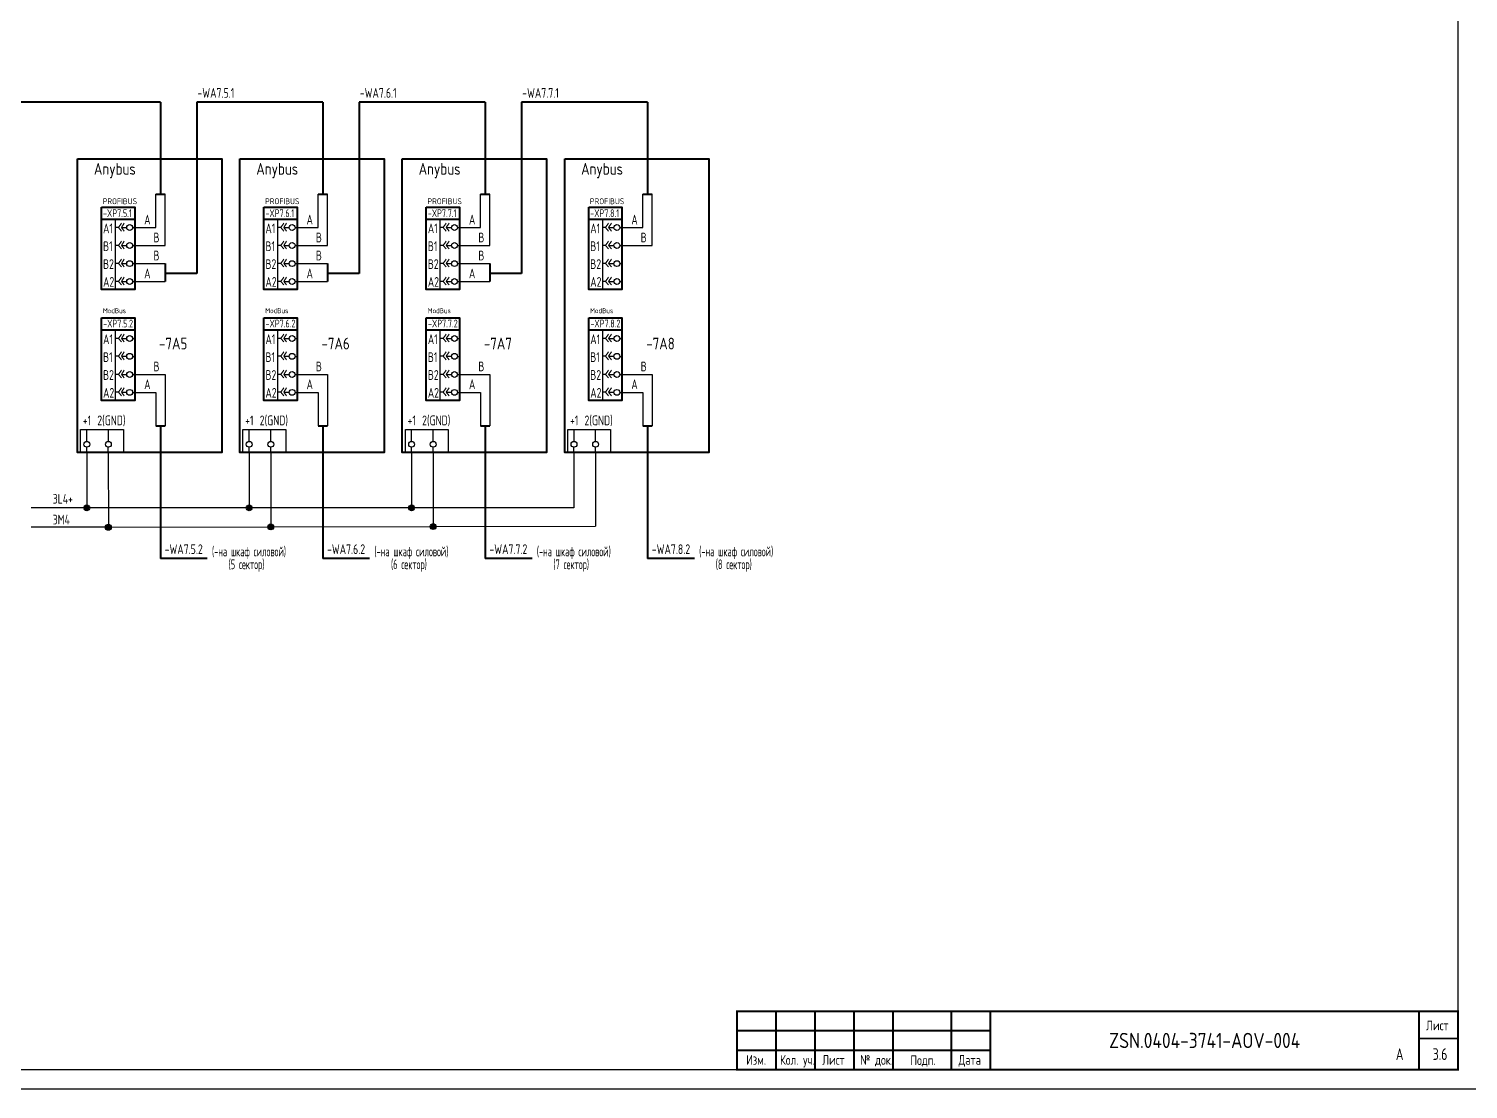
# Model space of a CAD drawing. Header units: millimetres. Extents: x 98 to 20644, y -7467 to -6136.
# Drawn here: x 3290.3 to 3659.6, y -7467.1 to -7195.1 of the extents above; entities that cross this region are included whole.
import ezdxf
from ezdxf.enums import TextEntityAlignment as Align

# ---------------------------------------------------------------- set-up
doc = ezdxf.new("R2010")
doc.units = ezdxf.units.MM
for name, color, linetype in [('Временный', 6, 'Continuous'), ('КИА_МАРКИРОВКА', 2, 'Continuous'), ('КИА_НАКЛЕЙКИ', 1, 'Continuous'), ('КИА_РАМКИ-ШТАМПЫ', 7, 'Continuous'), ('ФОРМАТ', 7, 'Continuous')]:
    doc.layers.add(name, color=color, linetype=linetype)
doc.styles.add('GOST-A 3-1', font='', dxfattribs={"height": 3})
doc.styles.add('GOSTA-2.5-1', font='', dxfattribs={"width": 0.9, "height": 2.5})
doc.styles.add('ROMAND0-100', font='romand.shx')
doc.styles.add('ROMANS0-60', font='romans.shx', dxfattribs={"width": 0.6})
doc.styles.add('ROMANS0-70', font='romans.shx', dxfattribs={"width": 0.7})
doc.styles.get('GOST-A 3-1').set_extended_font_data('GOST type A')
doc.styles.get('GOSTA-2.5-1').set_extended_font_data('GOST Type AU')

# ---------------------------------------------------------------- blocks, each defined once
blk = doc.blocks.new('frm6')
at = {"layer": 'ФОРМАТ'}
blk.add_line((-185, 15), (-120, 15), dxfattribs=at)
at = {"layer": 'ФОРМАТ', "const_width": 0.5}
blk.add_lwpolyline([(-185, 15), (-185, 0), (0, 0), (0, 15)], close=True, dxfattribs=at)
for points in [[(-175, 15), (-175, 0)], [(-165, 15), (-165, 0)], [(-155, 15), (-155, 0)], [(-145, 15), (-145, 0)], [(-130, 15), (-130, 0)], [(-120, 15), (-120, 0)], [(-10, 15), (-10, 0)], [(-185, 10), (-120, 10)], [(-10, 8), (0, 8)], [(-185, 5), (-120, 5)]]:
    blk.add_lwpolyline(points, dxfattribs=at)
at = {"layer": 'ФОРМАТ', "style": 'GOSTA-2.5-1', "width": 0.95}
for s, p in [('Лист', (-8.17, 9.36)), ('Изм.', (-182.63, 0.5)), ('Кол. уч.', (-173.96, 0.5)), ('Лист', (-163.13, 0.5)), ('№ док.', (-153.38, 0.5)), ('Подп.', (-140.5, 0.44)), ('Дата', (-128.17, 0.5))]:
    blk.add_text(s, height=2.5, dxfattribs=at).set_placement(p, align=Align.BOTTOM_LEFT)
at = {"layer": 'ФОРМАТ', "flags": 8}
for tag, style, width, p in [('R2', 'ROMANS0-70', 0.7, (-184.4, 10)), ('QTY2', 'ROMANS0-70', 0.65, (-174.28, 10.29)), ('SH2', 'ROMANS0-70', 0.7, (-164.3, 10)), ('ND2', 'ROMANS0-60', 0.6, (-154.34, 10)), ('SIGN2', 'ROMANS0-70', 0.7, (-144.3, 10)), ('DATE2', 'ROMANS0-70', 0.43, (-129.4, 10)), ('R1', 'ROMANS0-70', 0.7, (-184.4, 5)), ('QTY1', 'ROMANS0-70', 0.65, (-174.28, 5.29)), ('SH1', 'ROMANS0-70', 0.7, (-164.3, 5)), ('ND1', 'ROMANS0-60', 0.6, (-154.34, 5)), ('SIGN1', 'ROMANS0-70', 0.7, (-144.3, 5)), ('DATE1', 'ROMANS0-70', 0.43, (-129.4, 5))]:
    blk.add_attdef(tag, text='', height=3, dxfattribs=dict(at, style=style, width=width)).set_placement(p, align=Align.BOTTOM_LEFT)
at = {"layer": 'ФОРМАТ', "style": 'ROMANS0-70', "width": 0.7, "flags": 8}
blk.add_attdef('SH', text='', height=3, dxfattribs=at).set_placement((-5.16, 3.75), align=Align.MIDDLE_CENTER)
blk = doc.blocks.new('A$C2EC3666A')
h = blk.add_hatch(color=7)
h.dxf.hatch_style = 1
edge = h.paths.add_edge_path()
edge.add_arc((0, 0), 0.75, 0, 360)
at = {"color": 0}
blk.add_circle((0, 0), 0.75, dxfattribs=at)

msp = doc.modelspace()

# ---------------------------------------------------------------- linework, layer by layer
for p, q in [((3657, -7052.07), (3657, -7462.07)), ((3325.23, -7250.67), (3325.23, -7237.49)), ((3366.9, -7250.67), (3366.9, -7237.49)), ((3408.57, -7250.67), (3408.57, -7237.49)), ((3450.25, -7250.67), (3450.25, -7237.49)), ((3325.23, -7283.77), (3325.23, -7296.95)), ((3366.9, -7283.77), (3366.9, -7296.95)), ((3408.57, -7283.77), (3408.57, -7296.95)), ((3450.25, -7283.77), (3450.25, -7296.95)), ((3657, -7462.07), (3088, -7462.07)), ((3662, -7467.07), (3068, -7467.07))]:
    msp.add_line(p, q)
at = {"color": 6, "lineweight": 40}
for p, q in [((3324.03, -7213.93), (3215.54, -7213.93)), ((3324.03, -7213.93), (3324.03, -7237.49)), ((3365.7, -7213.93), (3333.37, -7213.93)), ((3333.37, -7213.93), (3333.37, -7257.9)), ((3365.7, -7213.93), (3365.7, -7237.49)), ((3375.04, -7213.93), (3375.04, -7257.9)), ((3407.38, -7213.93), (3375.04, -7213.93)), ((3407.38, -7213.93), (3407.38, -7237.49)), ((3416.71, -7213.93), (3416.71, -7257.9)), ((3449.05, -7213.93), (3416.71, -7213.93)), ((3449.05, -7213.93), (3449.05, -7237.49)), ((3322.83, -7237.49), (3325.23, -7237.49)), ((3364.51, -7237.49), (3366.9, -7237.49)), ((3406.18, -7237.49), (3408.57, -7237.49)), ((3447.85, -7237.49), (3450.25, -7237.49)), ((3325.23, -7255.33), (3325.23, -7259.91)), ((3333.37, -7257.9), (3325.23, -7257.9)), ((3366.9, -7255.33), (3366.9, -7259.91)), ((3375.04, -7257.9), (3366.9, -7257.9)), ((3408.57, -7255.33), (3408.57, -7259.91)), ((3416.71, -7257.9), (3408.57, -7257.9))]:
    msp.add_line(p, q, dxfattribs=at)
at = {"color": 0}
for p, q in [((3322.83, -7246.09), (3322.83, -7237.49)), ((3364.51, -7246.09), (3364.51, -7237.49)), ((3406.18, -7246.09), (3406.18, -7237.49)), ((3447.85, -7246.09), (3447.85, -7237.49)), ((3302.75, -7241.78), (3302.75, -7289.45)), ((3344.43, -7241.78), (3344.43, -7289.45)), ((3386.1, -7241.78), (3386.1, -7289.45)), ((3427.77, -7241.78), (3427.77, -7289.45)), ((3312.51, -7261.97), (3312.51, -7243.99)), ((3313.26, -7246.09), (3312.51, -7246.09)), ((3314.01, -7246.09), (3315.4, -7246.09)), ((3316.9, -7246.09), (3317.45, -7246.09)), ((3317.45, -7246.09), (3322.83, -7246.09)), ((3354.19, -7261.97), (3354.19, -7243.99)), ((3354.94, -7246.09), (3354.19, -7246.09)), ((3355.68, -7246.09), (3357.08, -7246.09)), ((3358.58, -7246.09), (3359.12, -7246.09)), ((3359.12, -7246.09), (3364.51, -7246.09)), ((3395.86, -7261.97), (3395.86, -7243.99)), ((3396.61, -7246.09), (3395.86, -7246.09)), ((3397.35, -7246.09), (3398.75, -7246.09)), ((3400.25, -7246.09), (3400.8, -7246.09)), ((3400.8, -7246.09), (3406.18, -7246.09)), ((3437.53, -7261.97), (3437.53, -7243.99)), ((3438.28, -7246.09), (3437.53, -7246.09)), ((3439.03, -7246.09), (3440.42, -7246.09)), ((3441.92, -7246.09), (3442.47, -7246.09)), ((3442.47, -7246.09), (3447.85, -7246.09)), ((3313.26, -7250.65), (3312.51, -7250.65)), ((3314.01, -7250.65), (3315.4, -7250.65)), ((3354.94, -7250.65), (3354.19, -7250.65)), ((3355.68, -7250.65), (3357.08, -7250.65)), ((3396.61, -7250.65), (3395.86, -7250.65)), ((3397.35, -7250.65), (3398.75, -7250.65)), ((3438.28, -7250.65), (3437.53, -7250.65)), ((3439.03, -7250.65), (3440.42, -7250.65)), ((3316.9, -7250.67), (3317.45, -7250.67)), ((3317.45, -7250.67), (3325.23, -7250.67)), ((3358.58, -7250.67), (3359.12, -7250.67)), ((3359.12, -7250.67), (3366.9, -7250.67)), ((3400.25, -7250.67), (3400.8, -7250.67)), ((3400.8, -7250.67), (3408.57, -7250.67)), ((3441.92, -7250.67), (3442.47, -7250.67)), ((3442.47, -7250.67), (3450.25, -7250.67)), ((3313.26, -7255.3), (3312.51, -7255.3)), ((3314.01, -7255.3), (3315.4, -7255.3)), ((3316.9, -7255.33), (3317.45, -7255.33)), ((3317.45, -7255.33), (3325.23, -7255.33)), ((3354.94, -7255.3), (3354.19, -7255.3)), ((3355.68, -7255.3), (3357.08, -7255.3)), ((3358.58, -7255.33), (3359.12, -7255.33)), ((3359.12, -7255.33), (3366.9, -7255.33)), ((3396.61, -7255.3), (3395.86, -7255.3)), ((3397.35, -7255.3), (3398.75, -7255.3)), ((3400.25, -7255.33), (3400.8, -7255.33)), ((3400.8, -7255.33), (3408.57, -7255.33)), ((3438.28, -7255.3), (3437.53, -7255.3)), ((3439.03, -7255.3), (3440.42, -7255.3)), ((3441.92, -7255.33), (3442.47, -7255.33)), ((3313.26, -7259.89), (3312.51, -7259.89)), ((3314.01, -7259.89), (3315.4, -7259.89)), ((3316.9, -7259.91), (3317.45, -7259.91)), ((3317.45, -7259.91), (3325.23, -7259.91)), ((3354.94, -7259.89), (3354.19, -7259.89)), ((3355.68, -7259.89), (3357.08, -7259.89)), ((3358.58, -7259.91), (3359.12, -7259.91)), ((3359.12, -7259.91), (3366.9, -7259.91)), ((3396.61, -7259.89), (3395.86, -7259.89)), ((3397.35, -7259.89), (3398.75, -7259.89)), ((3400.25, -7259.91), (3400.8, -7259.91)), ((3400.8, -7259.91), (3408.57, -7259.91)), ((3438.28, -7259.89), (3437.53, -7259.89)), ((3439.03, -7259.89), (3440.42, -7259.89)), ((3441.92, -7259.91), (3442.47, -7259.91)), ((3312.51, -7290.41), (3312.51, -7272.43)), ((3354.19, -7290.41), (3354.19, -7272.43)), ((3395.86, -7290.41), (3395.86, -7272.43)), ((3437.53, -7290.41), (3437.53, -7272.43)), ((3313.26, -7274.53), (3312.51, -7274.53)), ((3314.01, -7274.53), (3315.4, -7274.53)), ((3316.9, -7274.53), (3317.45, -7274.53)), ((3354.94, -7274.53), (3354.19, -7274.53)), ((3355.68, -7274.53), (3357.08, -7274.53)), ((3358.58, -7274.53), (3359.12, -7274.53)), ((3396.61, -7274.53), (3395.86, -7274.53)), ((3397.35, -7274.53), (3398.75, -7274.53)), ((3400.25, -7274.53), (3400.8, -7274.53)), ((3438.28, -7274.53), (3437.53, -7274.53)), ((3439.03, -7274.53), (3440.42, -7274.53)), ((3441.92, -7274.53), (3442.47, -7274.53)), ((3313.26, -7279.09), (3312.51, -7279.09)), ((3314.01, -7279.09), (3315.4, -7279.09)), ((3316.9, -7279.11), (3317.45, -7279.11)), ((3354.94, -7279.09), (3354.19, -7279.09)), ((3355.68, -7279.09), (3357.08, -7279.09)), ((3358.58, -7279.11), (3359.12, -7279.11)), ((3396.61, -7279.09), (3395.86, -7279.09)), ((3397.35, -7279.09), (3398.75, -7279.09)), ((3400.25, -7279.11), (3400.8, -7279.11)), ((3438.28, -7279.09), (3437.53, -7279.09)), ((3439.03, -7279.09), (3440.42, -7279.09)), ((3441.92, -7279.11), (3442.47, -7279.11)), ((3313.26, -7283.74), (3312.51, -7283.74)), ((3314.01, -7283.74), (3315.4, -7283.74)), ((3316.9, -7283.77), (3317.45, -7283.77)), ((3317.45, -7283.77), (3325.23, -7283.77)), ((3354.94, -7283.74), (3354.19, -7283.74)), ((3355.68, -7283.74), (3357.08, -7283.74)), ((3358.58, -7283.77), (3359.12, -7283.77)), ((3359.12, -7283.77), (3366.9, -7283.77)), ((3396.61, -7283.74), (3395.86, -7283.74)), ((3397.35, -7283.74), (3398.75, -7283.74)), ((3400.25, -7283.77), (3400.8, -7283.77)), ((3400.8, -7283.77), (3408.57, -7283.77)), ((3438.28, -7283.74), (3437.53, -7283.74)), ((3439.03, -7283.74), (3440.42, -7283.74)), ((3441.92, -7283.77), (3442.47, -7283.77)), ((3442.47, -7283.77), (3450.25, -7283.77)), ((3313.26, -7288.32), (3312.51, -7288.32)), ((3314.01, -7288.32), (3315.4, -7288.32)), ((3316.9, -7288.35), (3317.45, -7288.35)), ((3317.45, -7288.35), (3322.83, -7288.35)), ((3322.83, -7288.35), (3322.83, -7296.95)), ((3354.94, -7288.32), (3354.19, -7288.32)), ((3355.68, -7288.32), (3357.08, -7288.32)), ((3358.58, -7288.35), (3359.12, -7288.35)), ((3359.12, -7288.35), (3364.51, -7288.35)), ((3364.51, -7288.35), (3364.51, -7296.95)), ((3396.61, -7288.32), (3395.86, -7288.32)), ((3397.35, -7288.32), (3398.75, -7288.32)), ((3400.25, -7288.35), (3400.8, -7288.35)), ((3400.8, -7288.35), (3406.18, -7288.35)), ((3406.18, -7288.35), (3406.18, -7296.95)), ((3438.28, -7288.32), (3437.53, -7288.32)), ((3439.03, -7288.32), (3440.42, -7288.32)), ((3441.92, -7288.35), (3442.47, -7288.35)), ((3442.47, -7288.35), (3447.85, -7288.35)), ((3447.85, -7288.35), (3447.85, -7296.95)), ((3305.15, -7300.92), (3305.15, -7297.89)), ((3310.69, -7300.92), (3310.69, -7297.89)), ((3346.82, -7300.92), (3346.82, -7297.89)), ((3352.37, -7300.92), (3352.37, -7297.89)), ((3388.49, -7300.92), (3388.49, -7297.89)), ((3394.04, -7300.92), (3394.04, -7297.89)), ((3430.17, -7300.92), (3430.17, -7297.89)), ((3435.71, -7300.92), (3435.71, -7297.89)), ((3305.13, -7303.81), (3305.13, -7302.42)), ((3310.67, -7303.81), (3310.67, -7302.42)), ((3346.8, -7303.81), (3346.8, -7302.42)), ((3352.34, -7303.81), (3352.34, -7302.42)), ((3388.47, -7303.81), (3388.47, -7302.42)), ((3394.02, -7303.81), (3394.02, -7302.42)), ((3430.14, -7303.81), (3430.14, -7302.42)), ((3435.69, -7303.81), (3435.69, -7302.42))]:
    msp.add_line(p, q, dxfattribs=at)
at = {"lineweight": 18}
for p, q in [((3314.01, -7244.98), (3313.26, -7246.09)), ((3313.26, -7246.09), (3314.01, -7246.98)), ((3314.75, -7244.98), (3314.01, -7246.09)), ((3314.01, -7246.09), (3314.75, -7246.98)), ((3355.68, -7244.98), (3354.94, -7246.09)), ((3354.94, -7246.09), (3355.68, -7246.98)), ((3356.42, -7244.98), (3355.68, -7246.09)), ((3355.68, -7246.09), (3356.42, -7246.98)), ((3397.35, -7244.98), (3396.61, -7246.09)), ((3396.61, -7246.09), (3397.35, -7246.98)), ((3398.1, -7244.98), (3397.35, -7246.09)), ((3397.35, -7246.09), (3398.1, -7246.98)), ((3439.03, -7244.98), (3438.28, -7246.09)), ((3438.28, -7246.09), (3439.03, -7246.98)), ((3439.77, -7244.98), (3439.03, -7246.09)), ((3439.03, -7246.09), (3439.77, -7246.98)), ((3314.01, -7249.54), (3313.26, -7250.65)), ((3313.26, -7250.65), (3314.01, -7251.54)), ((3314.75, -7249.54), (3314.01, -7250.65)), ((3314.01, -7250.65), (3314.75, -7251.54)), ((3355.68, -7249.54), (3354.94, -7250.65)), ((3354.94, -7250.65), (3355.68, -7251.54)), ((3356.42, -7249.54), (3355.68, -7250.65)), ((3355.68, -7250.65), (3356.42, -7251.54)), ((3397.35, -7249.54), (3396.61, -7250.65)), ((3396.61, -7250.65), (3397.35, -7251.54)), ((3398.1, -7249.54), (3397.35, -7250.65)), ((3397.35, -7250.65), (3398.1, -7251.54)), ((3439.03, -7249.54), (3438.28, -7250.65)), ((3438.28, -7250.65), (3439.03, -7251.54)), ((3439.77, -7249.54), (3439.03, -7250.65)), ((3439.03, -7250.65), (3439.77, -7251.54)), ((3314.01, -7254.2), (3313.26, -7255.3)), ((3314.75, -7254.2), (3314.01, -7255.3)), ((3355.68, -7254.2), (3354.94, -7255.3)), ((3356.42, -7254.2), (3355.68, -7255.3)), ((3397.35, -7254.2), (3396.61, -7255.3)), ((3398.1, -7254.2), (3397.35, -7255.3)), ((3439.03, -7254.2), (3438.28, -7255.3)), ((3439.77, -7254.2), (3439.03, -7255.3)), ((3313.26, -7255.3), (3314.01, -7256.19)), ((3314.01, -7255.3), (3314.75, -7256.19)), ((3354.94, -7255.3), (3355.68, -7256.19)), ((3355.68, -7255.3), (3356.42, -7256.19)), ((3396.61, -7255.3), (3397.35, -7256.19)), ((3397.35, -7255.3), (3398.1, -7256.19)), ((3438.28, -7255.3), (3439.03, -7256.19)), ((3439.03, -7255.3), (3439.77, -7256.19)), ((3314.01, -7258.78), (3313.26, -7259.89)), ((3313.26, -7259.89), (3314.01, -7260.78)), ((3314.75, -7258.78), (3314.01, -7259.89)), ((3314.01, -7259.89), (3314.75, -7260.78)), ((3355.68, -7258.78), (3354.94, -7259.89)), ((3354.94, -7259.89), (3355.68, -7260.78)), ((3356.42, -7258.78), (3355.68, -7259.89)), ((3355.68, -7259.89), (3356.42, -7260.78)), ((3397.35, -7258.78), (3396.61, -7259.89)), ((3396.61, -7259.89), (3397.35, -7260.78)), ((3398.1, -7258.78), (3397.35, -7259.89)), ((3397.35, -7259.89), (3398.1, -7260.78)), ((3439.03, -7258.78), (3438.28, -7259.89)), ((3438.28, -7259.89), (3439.03, -7260.78)), ((3439.77, -7258.78), (3439.03, -7259.89)), ((3439.03, -7259.89), (3439.77, -7260.78)), ((3314.01, -7273.42), (3313.26, -7274.53)), ((3313.26, -7274.53), (3314.01, -7275.42)), ((3314.75, -7273.42), (3314.01, -7274.53)), ((3314.01, -7274.53), (3314.75, -7275.42)), ((3355.68, -7273.42), (3354.94, -7274.53)), ((3354.94, -7274.53), (3355.68, -7275.42)), ((3356.42, -7273.42), (3355.68, -7274.53)), ((3355.68, -7274.53), (3356.42, -7275.42)), ((3397.35, -7273.42), (3396.61, -7274.53)), ((3396.61, -7274.53), (3397.35, -7275.42)), ((3398.1, -7273.42), (3397.35, -7274.53)), ((3397.35, -7274.53), (3398.1, -7275.42)), ((3439.03, -7273.42), (3438.28, -7274.53)), ((3438.28, -7274.53), (3439.03, -7275.42)), ((3439.77, -7273.42), (3439.03, -7274.53)), ((3439.03, -7274.53), (3439.77, -7275.42)), ((3314.01, -7277.98), (3313.26, -7279.09)), ((3313.26, -7279.09), (3314.01, -7279.98)), ((3314.75, -7277.98), (3314.01, -7279.09)), ((3314.01, -7279.09), (3314.75, -7279.98)), ((3355.68, -7277.98), (3354.94, -7279.09)), ((3354.94, -7279.09), (3355.68, -7279.98)), ((3356.42, -7277.98), (3355.68, -7279.09)), ((3355.68, -7279.09), (3356.42, -7279.98)), ((3397.35, -7277.98), (3396.61, -7279.09)), ((3396.61, -7279.09), (3397.35, -7279.98)), ((3398.1, -7277.98), (3397.35, -7279.09)), ((3397.35, -7279.09), (3398.1, -7279.98)), ((3439.03, -7277.98), (3438.28, -7279.09)), ((3438.28, -7279.09), (3439.03, -7279.98)), ((3439.77, -7277.98), (3439.03, -7279.09)), ((3439.03, -7279.09), (3439.77, -7279.98)), ((3314.01, -7282.63), (3313.26, -7283.74)), ((3313.26, -7283.74), (3314.01, -7284.63)), ((3314.75, -7282.63), (3314.01, -7283.74)), ((3314.01, -7283.74), (3314.75, -7284.63)), ((3355.68, -7282.63), (3354.94, -7283.74)), ((3354.94, -7283.74), (3355.68, -7284.63)), ((3356.42, -7282.63), (3355.68, -7283.74)), ((3355.68, -7283.74), (3356.42, -7284.63)), ((3397.35, -7282.63), (3396.61, -7283.74)), ((3396.61, -7283.74), (3397.35, -7284.63)), ((3398.1, -7282.63), (3397.35, -7283.74)), ((3397.35, -7283.74), (3398.1, -7284.63)), ((3439.03, -7282.63), (3438.28, -7283.74)), ((3438.28, -7283.74), (3439.03, -7284.63)), ((3439.77, -7282.63), (3439.03, -7283.74)), ((3439.03, -7283.74), (3439.77, -7284.63)), ((3314.01, -7287.22), (3313.26, -7288.32)), ((3314.75, -7287.22), (3314.01, -7288.32)), ((3355.68, -7287.22), (3354.94, -7288.32)), ((3356.42, -7287.22), (3355.68, -7288.32)), ((3397.35, -7287.22), (3396.61, -7288.32)), ((3398.1, -7287.22), (3397.35, -7288.32)), ((3439.03, -7287.22), (3438.28, -7288.32)), ((3439.77, -7287.22), (3439.03, -7288.32)), ((3313.26, -7288.32), (3314.01, -7289.21)), ((3314.01, -7288.32), (3314.75, -7289.21)), ((3354.94, -7288.32), (3355.68, -7289.21)), ((3355.68, -7288.32), (3356.42, -7289.21)), ((3396.61, -7288.32), (3397.35, -7289.21)), ((3397.35, -7288.32), (3398.1, -7289.21)), ((3438.28, -7288.32), (3439.03, -7289.21)), ((3439.03, -7288.32), (3439.77, -7289.21))]:
    msp.add_line(p, q, dxfattribs=at)
at = {"color": 252, "lineweight": 40, "true_color": 0x939598}
for p, q in [((3322.83, -7296.95), (3325.23, -7296.95)), ((3324.03, -7296.95), (3324.03, -7330.93)), ((3364.51, -7296.95), (3366.9, -7296.95)), ((3365.7, -7296.95), (3365.7, -7330.93)), ((3406.18, -7296.95), (3408.57, -7296.95)), ((3407.38, -7296.95), (3407.38, -7330.93)), ((3447.85, -7296.95), (3450.25, -7296.95)), ((3449.05, -7296.95), (3449.05, -7330.93)), ((3336.06, -7330.93), (3324.03, -7330.93)), ((3377.73, -7330.93), (3365.7, -7330.93)), ((3419.4, -7330.93), (3407.38, -7330.93)), ((3461.07, -7330.93), (3449.05, -7330.93))]:
    msp.add_line(p, q, dxfattribs=at)
at = {"color": 1}
for p, q in [((3305.14, -7303.81), (3305.14, -7317.68)), ((3346.81, -7303.81), (3346.81, -7317.68)), ((3388.49, -7303.81), (3388.49, -7317.68)), ((3430.16, -7303.81), (3430.16, -7317.96)), ((3305.14, -7317.96), (3290.9, -7317.96)), ((3430.16, -7317.96), (3305.14, -7317.96))]:
    msp.add_line(p, q, dxfattribs=at)
at = {"color": 4}
for p, q in [((3310.67, -7303.81), (3310.71, -7322.96)), ((3352.34, -7303.81), (3352.34, -7322.87)), ((3394.02, -7303.81), (3394.06, -7322.78)), ((3435.69, -7303.81), (3435.72, -7322.68)), ((3310.67, -7322.96), (3290.9, -7322.96)), ((3310.67, -7322.96), (3435.72, -7322.68))]:
    msp.add_line(p, q, dxfattribs=at)
at = {"color": 0, "lineweight": 40}
for points in [[(3302.75, -7228.47), (3339.77, -7228.47), (3339.77, -7303.81), (3302.75, -7303.81)], [(3344.43, -7228.47), (3381.44, -7228.47), (3381.44, -7303.81), (3344.43, -7303.81)], [(3386.1, -7228.47), (3423.12, -7228.47), (3423.12, -7303.81), (3386.1, -7303.81)], [(3427.77, -7228.47), (3464.79, -7228.47), (3464.79, -7303.81), (3427.77, -7303.81)], [(3308.92, -7240.83), (3317.45, -7240.83), (3317.45, -7261.97), (3308.92, -7261.97)], [(3308.92, -7240.83), (3317.45, -7240.83), (3317.45, -7243.99), (3308.92, -7243.99)], [(3350.59, -7240.83), (3359.12, -7240.83), (3359.12, -7261.97), (3350.59, -7261.97)], [(3350.59, -7240.83), (3359.12, -7240.83), (3359.12, -7243.99), (3350.59, -7243.99)], [(3392.26, -7240.83), (3400.8, -7240.83), (3400.8, -7261.97), (3392.26, -7261.97)], [(3392.26, -7240.83), (3400.8, -7240.83), (3400.8, -7243.99), (3392.26, -7243.99)], [(3433.93, -7240.83), (3442.47, -7240.83), (3442.47, -7261.97), (3433.93, -7261.97)], [(3433.93, -7240.83), (3442.47, -7240.83), (3442.47, -7243.99), (3433.93, -7243.99)], [(3308.92, -7269.27), (3317.45, -7269.27), (3317.45, -7290.41), (3308.92, -7290.41)], [(3308.92, -7269.27), (3317.45, -7269.27), (3317.45, -7272.43), (3308.92, -7272.43)], [(3350.59, -7269.27), (3359.12, -7269.27), (3359.12, -7290.41), (3350.59, -7290.41)], [(3350.59, -7269.27), (3359.12, -7269.27), (3359.12, -7272.43), (3350.59, -7272.43)], [(3392.26, -7269.27), (3400.8, -7269.27), (3400.8, -7290.41), (3392.26, -7290.41)], [(3392.26, -7269.27), (3400.8, -7269.27), (3400.8, -7272.43), (3392.26, -7272.43)], [(3433.93, -7269.27), (3442.47, -7269.27), (3442.47, -7290.41), (3433.93, -7290.41)], [(3433.93, -7269.27), (3442.47, -7269.27), (3442.47, -7272.43), (3433.93, -7272.43)]]:
    msp.add_lwpolyline(points, close=True, dxfattribs=at)
at = {"color": 0}
for points in [[(3303.55, -7297.89), (3314.55, -7297.89), (3314.55, -7303.81), (3303.55, -7303.81)], [(3345.22, -7297.89), (3356.22, -7297.89), (3356.22, -7303.81), (3345.22, -7303.81)], [(3386.9, -7297.89), (3397.89, -7297.89), (3397.89, -7303.81), (3386.9, -7303.81)], [(3428.57, -7297.89), (3439.56, -7297.89), (3439.56, -7303.81), (3428.57, -7303.81)]]:
    msp.add_lwpolyline(points, close=True, dxfattribs=at)
for centre in [(3316.15, -7246.09), (3357.83, -7246.09), (3399.5, -7246.09), (3441.17, -7246.09), (3316.15, -7250.67), (3357.83, -7250.67), (3399.5, -7250.67), (3441.17, -7250.67), (3316.15, -7255.33), (3357.83, -7255.33), (3399.5, -7255.33), (3441.17, -7255.33), (3316.15, -7259.91), (3357.83, -7259.91), (3399.5, -7259.91), (3441.17, -7259.91), (3316.15, -7274.53), (3357.83, -7274.53), (3399.5, -7274.53), (3441.17, -7274.53), (3316.15, -7279.11), (3357.83, -7279.11), (3399.5, -7279.11), (3441.17, -7279.11), (3316.15, -7283.77), (3357.83, -7283.77), (3399.5, -7283.77), (3441.17, -7283.77), (3316.15, -7288.35), (3357.83, -7288.35), (3399.5, -7288.35), (3441.17, -7288.35), (3305.15, -7301.67), (3310.69, -7301.67), (3346.82, -7301.67), (3352.37, -7301.67), (3388.49, -7301.67), (3394.04, -7301.67), (3430.17, -7301.67), (3435.71, -7301.67)]:
    msp.add_circle(centre, 0.75, dxfattribs=at)

# ---------------------------------------------------------------- block references
for p in [(3305.14, -7317.96), (3346.81, -7317.96), (3388.49, -7317.96), (3310.67, -7322.96), (3352.34, -7322.87), (3394.02, -7322.78)]:
    msp.add_blockref('A$C2EC3666A', p, dxfattribs=at)
at = {"layer": 'КИА_РАМКИ-ШТАМПЫ'}
ref = msp.add_blockref('frm6', (3657, -7462.07), dxfattribs=at)
ref.add_attrib('TITLE', 'ZSN.0404-3741-AOV-004', dxfattribs={"layer": '0', "height": 3.9, "style": 'ROMAND0-100', "width": 0.8, "flags": 8}).set_placement((3592, -7454.57), align=Align.MIDDLE_CENTER)
ref.add_attrib('SH', '3.6', dxfattribs={"layer": '0', "height": 3, "style": 'ROMANS0-70', "width": 0.7, "flags": 8}).set_placement((3652.4, -7458.07), align=Align.MIDDLE_CENTER)
ref.add_attrib('REV', 'А', dxfattribs={"layer": '0', "height": 3, "style": 'ROMANS0-70', "width": 0.7, "flags": 8}).set_placement((3642.03, -7458.09), align=Align.MIDDLE_CENTER)

# ---------------------------------------------------------------- texts
at = {"style": 'GOST-A 3-1'}
for s, height, p in [('Anybus', 3, (3306.97, -7232.52)), ('Anybus', 3, (3348.64, -7232.52)), ('Anybus', 3, (3390.31, -7232.52)), ('Anybus', 3, (3431.99, -7232.52)), ('PROFIBUS', 1.5, (3309.22, -7240.09)), ('PROFIBUS', 1.5, (3350.89, -7240.09)), ('PROFIBUS', 1.5, (3392.56, -7240.09)), ('PROFIBUS', 1.5, (3434.24, -7240.09)), ('ModBus', 1.3, (3309.28, -7268.05)), ('ModBus', 1.3, (3350.95, -7268.05)), ('ModBus', 1.3, (3392.63, -7268.05)), ('ModBus', 1.3, (3434.3, -7268.05))]:
    msp.add_text(s, height=height, dxfattribs=at).set_placement(p)
at = {"style": 'GOSTA-2.5-1', "width": 0.9}
for s, height, p in [('-XP7.5.1', 2, (3309.31, -7243.4)), ('A', 2.5, (3319.87, -7245.3)), ('-XP7.6.1', 2, (3350.99, -7243.4)), ('A', 2.5, (3361.54, -7245.3)), ('-XP7.7.1', 2, (3392.66, -7243.4)), ('A', 2.5, (3403.21, -7245.3)), ('-XP7.8.1', 2, (3434.33, -7243.4)), ('A', 2.5, (3444.88, -7245.3)), ('A1', 2.5, (3309.32, -7247.54)), ('A1', 2.5, (3350.99, -7247.54)), ('A1', 2.5, (3392.66, -7247.54)), ('A1', 2.5, (3434.34, -7247.54)), ('B1', 2.5, (3309.32, -7252.12)), ('B', 2.5, (3322.26, -7249.88)), ('B1', 2.5, (3350.99, -7252.12)), ('B', 2.5, (3363.93, -7249.88)), ('B1', 2.5, (3392.66, -7252.12)), ('B', 2.5, (3405.61, -7249.88)), ('B1', 2.5, (3434.34, -7252.12)), ('B', 2.5, (3447.28, -7249.88)), ('B2', 2.5, (3309.32, -7256.7)), ('B', 2.5, (3322.26, -7254.51)), ('B2', 2.5, (3350.99, -7256.7)), ('B', 2.5, (3363.93, -7254.51)), ('B2', 2.5, (3392.66, -7256.7)), ('B', 2.5, (3405.61, -7254.51)), ('B2', 2.5, (3434.34, -7256.7)), ('A', 2.5, (3319.87, -7259.09)), ('A', 2.5, (3361.54, -7259.09)), ('A', 2.5, (3403.21, -7259.09)), ('A2', 2.5, (3309.32, -7261.28)), ('A2', 2.5, (3350.99, -7261.28)), ('A2', 2.5, (3392.66, -7261.28)), ('A2', 2.5, (3434.34, -7261.28)), ('-XP7.5.2', 2, (3309.35, -7271.7)), ('-XP7.6.2', 2, (3351.02, -7271.7)), ('-XP7.7.2', 2, (3392.7, -7271.7)), ('-XP7.8.2', 2, (3434.37, -7271.7)), ('A1', 2.5, (3309.32, -7275.98)), ('A1', 2.5, (3350.99, -7275.98)), ('A1', 2.5, (3392.66, -7275.98)), ('A1', 2.5, (3434.34, -7275.98)), ('B1', 2.5, (3309.32, -7280.56)), ('B1', 2.5, (3350.99, -7280.56)), ('B1', 2.5, (3392.66, -7280.56)), ('B1', 2.5, (3434.34, -7280.56)), ('B2', 2.5, (3309.32, -7285.14)), ('B', 2.5, (3322.26, -7282.95)), ('B2', 2.5, (3350.99, -7285.14)), ('B', 2.5, (3363.93, -7282.95)), ('B2', 2.5, (3392.66, -7285.14)), ('B', 2.5, (3405.61, -7282.95)), ('B2', 2.5, (3434.34, -7285.14)), ('B', 2.5, (3447.28, -7282.95)), ('A2', 2.5, (3309.32, -7289.72)), ('A', 2.5, (3319.87, -7287.53)), ('A2', 2.5, (3350.99, -7289.72)), ('A', 2.5, (3361.54, -7287.53)), ('A2', 2.5, (3392.66, -7289.72)), ('A', 2.5, (3403.21, -7287.53)), ('A2', 2.5, (3434.34, -7289.72)), ('A', 2.5, (3444.88, -7287.53)), ('+1', 2.5, (3304.11, -7296.79)), ('2(GND)', 2.5, (3307.84, -7296.79)), ('+1', 2.5, (3345.79, -7296.79)), ('2(GND)', 2.5, (3349.52, -7296.79)), ('+1', 2.5, (3387.46, -7296.79)), ('2(GND)', 2.5, (3391.19, -7296.79)), ('+1', 2.5, (3429.13, -7296.79)), ('2(GND)', 2.5, (3432.86, -7296.79))]:
    msp.add_text(s, height=height, dxfattribs=at).set_placement(p)
at = {"layer": 'Временный', "color": 6, "style": 'GOSTA-2.5-1', "width": 0.7}
for s, p in [('(-на шкаф силовой)', (3337.26, -7330.41)), ('(-на шкаф силовой)', (3378.94, -7330.41)), ('(-на шкаф силовой)', (3420.61, -7330.41)), ('(-на шкаф силовой)', (3462.28, -7330.41)), ('(5 сектор)', (3341.52, -7333.7)), ('(6 сектор)', (3383.19, -7333.7)), ('(7 сектор)', (3424.86, -7333.7)), ('(8 сектор)', (3466.53, -7333.7))]:
    msp.add_text(s, height=2.5, dxfattribs=at).set_placement(p)
at = {"layer": 'КИА_МАРКИРОВКА', "style": 'GOSTA-2.5-1', "width": 0.9}
for s, p in [('-WA7.5.1', (3333.54, -7212.81)), ('-WA7.6.1', (3375.21, -7212.81)), ('-WA7.7.1', (3416.88, -7212.81)), ('3L4+', (3296.4, -7316.89)), ('3M4', (3296.4, -7322.23)), ('-WA7.5.2', (3325.12, -7329.82)), ('-WA7.6.2', (3366.79, -7329.82)), ('-WA7.7.2', (3408.46, -7329.82)), ('-WA7.8.2', (3450.14, -7329.82))]:
    msp.add_text(s, height=2.5, dxfattribs=at).set_placement(p)
at = {"layer": 'КИА_НАКЛЕЙКИ', "style": 'GOST-A 3-1'}
for s, p in [('-7A5', (3323.68, -7277.33)), ('-7A6', (3365.36, -7277.33)), ('-7A7', (3407.03, -7277.33)), ('-7A8', (3448.7, -7277.33))]:
    msp.add_text(s, height=3, dxfattribs=at).set_placement(p)

doc.saveas('drawing.dxf')
